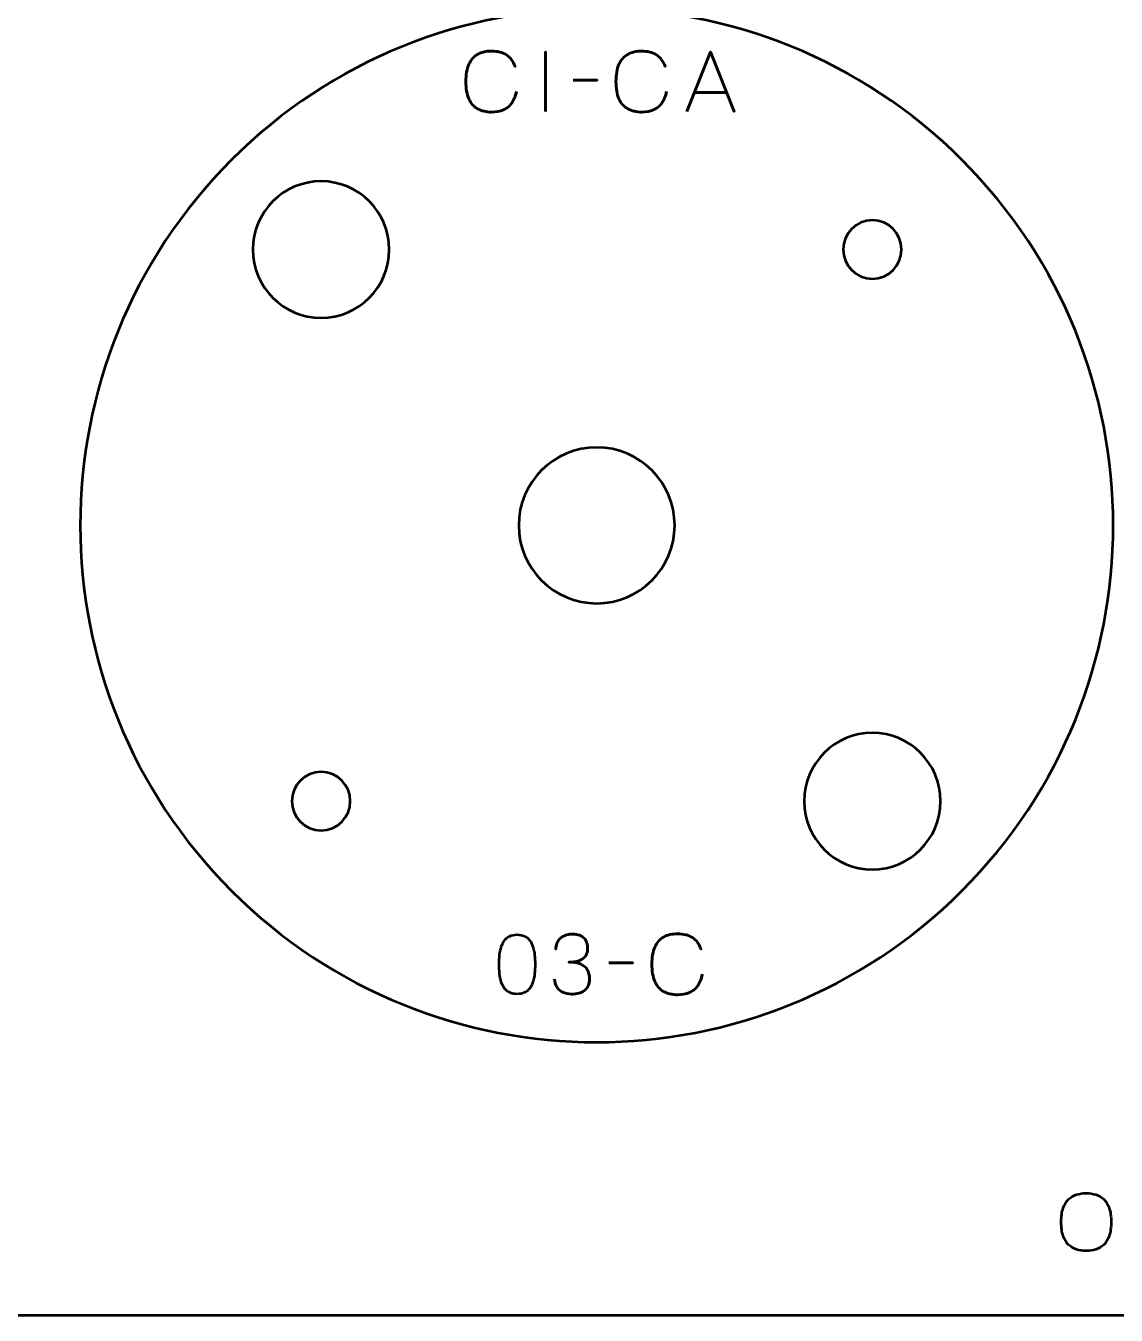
# Model space of a CAD drawing. Header units: centimetres. Extents: x -21 to 0, y -29.7 to 0.
# Drawn here: x -11.63 to -6.03, y -29.7 to -23.09 of the extents above; entities that cross this region are included whole.
import ezdxf

# ---------------------------------------------------------------- set-up
doc = ezdxf.new("R2010")
doc.units = ezdxf.units.CM
doc.header["$MEASUREMENT"] = 0
doc.layers.add('Layer 1', color=7, linetype='Continuous')

msp = doc.modelspace()

# ---------------------------------------------------------------- linework, layer by layer
at = {"layer": 'Layer 1', "color": 1, "lineweight": 53}
msp.add_open_spline([(-21.00003, -29.19995), (-21.00003, -29.19995), (-21.00003, -0.49992), (-21.00003, -0.49992), (-21.00003, -0.49992), (-21.00003, -0.22295), (-20.77694, 0.00004), (-20.49994, 0.00004), (-20.49994, 0.00004), (-20.49994, 0.00004), (-0.50008, 0.00004), (-0.50008, 0.00004), (-0.50008, 0.00004), (-0.22294, 0.00004), (0.00002, -0.22295), (0.00002, -0.49992), (0.00002, -0.49992), (0.00002, -0.49992), (0.00002, -29.19995), (0.00002, -29.19995), (0.00002, -29.19995), (0.00002, -29.47695), (-0.22294, -29.70004), (-0.50008, -29.70004), (-0.50008, -29.70004), (-0.50008, -29.70004), (-20.49994, -29.70004), (-20.49994, -29.70004), (-20.49994, -29.70004), (-20.77694, -29.70004), (-21.00003, -29.47695), (-21.00003, -29.19995)], degree=3, knots=[0, 0, 0, 0, 0.125, 0.125, 0.125, 0.125, 0.25, 0.25, 0.25, 0.25, 0.375, 0.375, 0.375, 0.375, 0.5, 0.5, 0.5, 0.5, 0.625, 0.625, 0.625, 0.625, 0.75, 0.75, 0.75, 0.75, 0.875, 0.875, 0.875, 0.875, 1, 1, 1, 1], dxfattribs=at)
at = {"layer": 'Layer 1', "color": 3, "lineweight": 53}
msp.add_open_spline([(-6.82613, -23.77621), (-5.79143, -24.81091), (-5.79143, -26.48915), (-6.82616, -27.52388), (-6.82616, -27.52388), (-7.86086, -28.55858), (-9.5391, -28.55858), (-10.5738, -27.52388), (-10.5738, -27.52388), (-11.60852, -26.48915), (-11.60852, -24.81091), (-10.57382, -23.77621), (-10.57382, -23.77621), (-9.5391, -22.74148), (-7.86086, -22.74148), (-6.82613, -23.77621)], degree=3, knots=[0, 0, 0, 0, 0.25, 0.25, 0.25, 0.25, 0.5, 0.5, 0.5, 0.5, 0.75, 0.75, 0.75, 0.75, 1, 1, 1, 1], dxfattribs=at)
at = {"layer": 'Layer 1', "color": 5, "lineweight": 53}
for points, knots in [([(-9.1122, -23.42491), (-9.11672, -23.44911), (-9.12462, -23.46908), (-9.1357, -23.48474), (-9.1357, -23.48474), (-9.14684, -23.50034), (-9.1611, -23.51191), (-9.17845, -23.51946), (-9.17845, -23.51946), (-9.19574, -23.52701), (-9.21606, -23.53082), (-9.2392, -23.53075), (-9.2392, -23.53075), (-9.26735, -23.53082), (-9.29127, -23.52538), (-9.31089, -23.51431), (-9.31089, -23.51431), (-9.3305, -23.5033), (-9.34546, -23.4863), (-9.35576, -23.46323), (-9.35576, -23.46323), (-9.36606, -23.44015), (-9.37121, -23.41059), (-9.37128, -23.37454), (-9.37128, -23.37454), (-9.37121, -23.33863), (-9.36606, -23.30913), (-9.35576, -23.28606), (-9.35576, -23.28606), (-9.34546, -23.26299), (-9.3305, -23.24592), (-9.31089, -23.23484), (-9.31089, -23.23484), (-9.29127, -23.22376), (-9.26735, -23.21826), (-9.2392, -23.21833), (-9.2392, -23.21833), (-9.20907, -23.21826), (-9.18382, -23.22468), (-9.1635, -23.23759), (-9.1635, -23.23759), (-9.14325, -23.2505), (-9.12836, -23.27047), (-9.11898, -23.29749), (-9.11898, -23.29749), (-9.12836, -23.27047), (-9.14325, -23.2505), (-9.1635, -23.23759), (-9.1635, -23.23759), (-9.18382, -23.22468), (-9.20907, -23.21826), (-9.2392, -23.21833), (-9.2392, -23.21833), (-9.26735, -23.21826), (-9.29127, -23.22376), (-9.31089, -23.23484), (-9.31089, -23.23484), (-9.3305, -23.24592), (-9.34546, -23.26299), (-9.35576, -23.28606), (-9.35576, -23.28606), (-9.36606, -23.30913), (-9.37121, -23.33863), (-9.37128, -23.37454), (-9.37128, -23.37454), (-9.37121, -23.41059), (-9.36606, -23.44015), (-9.35576, -23.46323), (-9.35576, -23.46323), (-9.34546, -23.4863), (-9.3305, -23.5033), (-9.31089, -23.51431), (-9.31089, -23.51431), (-9.29127, -23.52538), (-9.26735, -23.53082), (-9.2392, -23.53075), (-9.2392, -23.53075), (-9.21606, -23.53082), (-9.19574, -23.52701), (-9.17845, -23.51946), (-9.17845, -23.51946), (-9.1611, -23.51191), (-9.14684, -23.50034), (-9.1357, -23.48474), (-9.1357, -23.48474), (-9.12462, -23.46908), (-9.11672, -23.44911), (-9.1122, -23.42491)], [0, 0, 0, 0, 0.0454545, 0.0454545, 0.0454545, 0.0454545, 0.0909091, 0.0909091, 0.0909091, 0.0909091, 0.1363636, 0.1363636, 0.1363636, 0.1363636, 0.1818182, 0.1818182, 0.1818182, 0.1818182, 0.2272727, 0.2272727, 0.2272727, 0.2272727, 0.2727273, 0.2727273, 0.2727273, 0.2727273, 0.3181818, 0.3181818, 0.3181818, 0.3181818, 0.3636364, 0.3636364, 0.3636364, 0.3636364, 0.4090909, 0.4090909, 0.4090909, 0.4090909, 0.4545455, 0.4545455, 0.4545455, 0.4545455, 0.5, 0.5, 0.5, 0.5, 0.5454545, 0.5454545, 0.5454545, 0.5454545, 0.5909091, 0.5909091, 0.5909091, 0.5909091, 0.6363636, 0.6363636, 0.6363636, 0.6363636, 0.6818182, 0.6818182, 0.6818182, 0.6818182, 0.7272727, 0.7272727, 0.7272727, 0.7272727, 0.7727273, 0.7727273, 0.7727273, 0.7727273, 0.8181818, 0.8181818, 0.8181818, 0.8181818, 0.8636364, 0.8636364, 0.8636364, 0.8636364, 0.9090909, 0.9090909, 0.9090909, 0.9090909, 0.9545455, 0.9545455, 0.9545455, 0.9545455, 1, 1, 1, 1]), ([(-8.96234, -23.52736), (-8.96234, -23.52736), (-8.96234, -23.22214), (-8.96234, -23.22214), (-8.96234, -23.22214), (-8.96234, -23.22214), (-8.96234, -23.52736), (-8.96234, -23.52736)], [0, 0, 0, 0, 0.5, 0.5, 0.5, 0.5, 1, 1, 1, 1]), ([(-8.34216, -23.42491), (-8.34668, -23.44911), (-8.35458, -23.46908), (-8.36566, -23.48474), (-8.36566, -23.48474), (-8.3768, -23.50034), (-8.39106, -23.51191), (-8.40841, -23.51946), (-8.40841, -23.51946), (-8.4257, -23.52701), (-8.44602, -23.53082), (-8.46916, -23.53075), (-8.46916, -23.53075), (-8.49731, -23.53082), (-8.52123, -23.52538), (-8.54085, -23.51431), (-8.54085, -23.51431), (-8.56046, -23.5033), (-8.57542, -23.4863), (-8.58572, -23.46323), (-8.58572, -23.46323), (-8.59602, -23.44015), (-8.60117, -23.41059), (-8.60124, -23.37454), (-8.60124, -23.37454), (-8.60117, -23.33863), (-8.59602, -23.30913), (-8.58572, -23.28606), (-8.58572, -23.28606), (-8.57542, -23.26299), (-8.56046, -23.24592), (-8.54085, -23.23484), (-8.54085, -23.23484), (-8.52123, -23.22376), (-8.49731, -23.21826), (-8.46916, -23.21833), (-8.46916, -23.21833), (-8.43903, -23.21826), (-8.41378, -23.22468), (-8.39346, -23.23759), (-8.39346, -23.23759), (-8.37321, -23.2505), (-8.35832, -23.27047), (-8.34894, -23.29749), (-8.34894, -23.29749), (-8.35832, -23.27047), (-8.37321, -23.2505), (-8.39346, -23.23759), (-8.39346, -23.23759), (-8.41378, -23.22468), (-8.43903, -23.21826), (-8.46916, -23.21833), (-8.46916, -23.21833), (-8.49731, -23.21826), (-8.52123, -23.22376), (-8.54085, -23.23484), (-8.54085, -23.23484), (-8.56046, -23.24592), (-8.57542, -23.26299), (-8.58572, -23.28606), (-8.58572, -23.28606), (-8.59602, -23.30913), (-8.60117, -23.33863), (-8.60124, -23.37454), (-8.60124, -23.37454), (-8.60117, -23.41059), (-8.59602, -23.44015), (-8.58572, -23.46323), (-8.58572, -23.46323), (-8.57542, -23.4863), (-8.56046, -23.5033), (-8.54085, -23.51431), (-8.54085, -23.51431), (-8.52123, -23.52538), (-8.49731, -23.53082), (-8.46916, -23.53075), (-8.46916, -23.53075), (-8.44602, -23.53082), (-8.4257, -23.52701), (-8.40841, -23.51946), (-8.40841, -23.51946), (-8.39106, -23.51191), (-8.3768, -23.50034), (-8.36566, -23.48474), (-8.36566, -23.48474), (-8.35458, -23.46908), (-8.34668, -23.44911), (-8.34216, -23.42491)], [0, 0, 0, 0, 0.0454545, 0.0454545, 0.0454545, 0.0454545, 0.0909091, 0.0909091, 0.0909091, 0.0909091, 0.1363636, 0.1363636, 0.1363636, 0.1363636, 0.1818182, 0.1818182, 0.1818182, 0.1818182, 0.2272727, 0.2272727, 0.2272727, 0.2272727, 0.2727273, 0.2727273, 0.2727273, 0.2727273, 0.3181818, 0.3181818, 0.3181818, 0.3181818, 0.3636364, 0.3636364, 0.3636364, 0.3636364, 0.4090909, 0.4090909, 0.4090909, 0.4090909, 0.4545455, 0.4545455, 0.4545455, 0.4545455, 0.5, 0.5, 0.5, 0.5, 0.5454545, 0.5454545, 0.5454545, 0.5454545, 0.5909091, 0.5909091, 0.5909091, 0.5909091, 0.6363636, 0.6363636, 0.6363636, 0.6363636, 0.6818182, 0.6818182, 0.6818182, 0.6818182, 0.7272727, 0.7272727, 0.7272727, 0.7272727, 0.7727273, 0.7727273, 0.7727273, 0.7727273, 0.8181818, 0.8181818, 0.8181818, 0.8181818, 0.8636364, 0.8636364, 0.8636364, 0.8636364, 0.9090909, 0.9090909, 0.9090909, 0.9090909, 0.9545455, 0.9545455, 0.9545455, 0.9545455, 1, 1, 1, 1]), ([(-8.23802, -23.52736), (-8.23802, -23.52736), (-8.11695, -23.22214), (-8.11695, -23.22214), (-8.11695, -23.22214), (-8.11695, -23.22214), (-7.99545, -23.52736), (-7.99545, -23.52736), (-7.99545, -23.52736), (-7.99545, -23.52736), (-8.11695, -23.22214), (-8.11695, -23.22214), (-8.11695, -23.22214), (-8.11695, -23.22214), (-8.23802, -23.52736), (-8.23802, -23.52736)], [0, 0, 0, 0, 0.25, 0.25, 0.25, 0.25, 0.5, 0.5, 0.5, 0.5, 0.75, 0.75, 0.75, 0.75, 1, 1, 1, 1]), ([(-8.82137, -23.36776), (-8.82137, -23.36776), (-8.69818, -23.36776), (-8.69818, -23.36776), (-8.69818, -23.36776), (-8.69818, -23.36776), (-8.82137, -23.36776), (-8.82137, -23.36776)], [0, 0, 0, 0, 0.5, 0.5, 0.5, 0.5, 1, 1, 1, 1]), ([(-8.19992, -23.43126), (-8.19992, -23.43126), (-8.03398, -23.43126), (-8.03398, -23.43126), (-8.03398, -23.43126), (-8.03398, -23.43126), (-8.19992, -23.43126), (-8.19992, -23.43126)], [0, 0, 0, 0, 0.5, 0.5, 0.5, 0.5, 1, 1, 1, 1]), ([(-9.10831, -28.05346), (-9.0935, -28.05339), (-9.08073, -28.05078), (-9.07007, -28.0457), (-9.07007, -28.0457), (-9.05949, -28.04062), (-9.05067, -28.03335), (-9.04362, -28.02411), (-9.04362, -28.02411), (-9.03663, -28.0148), (-9.03113, -28.00379), (-9.02704, -27.99109), (-9.02704, -27.99109), (-9.02301, -27.97839), (-9.02012, -27.96449), (-9.0185, -27.94925), (-9.0185, -27.94925), (-9.0168, -27.93401), (-9.01596, -27.91799), (-9.01603, -27.90106), (-9.01603, -27.90106), (-9.01596, -27.8842), (-9.0168, -27.86818), (-9.0185, -27.85301), (-9.0185, -27.85301), (-9.02012, -27.83784), (-9.02301, -27.82387), (-9.02704, -27.81117), (-9.02704, -27.81117), (-9.03113, -27.79854), (-9.03663, -27.78754), (-9.04362, -27.77815), (-9.04362, -27.77815), (-9.05067, -27.76884), (-9.05949, -27.76157), (-9.07007, -27.75649), (-9.07007, -27.75649), (-9.08073, -27.75134), (-9.0935, -27.74873), (-9.10831, -27.74866), (-9.10831, -27.74866), (-9.12313, -27.74873), (-9.1359, -27.75134), (-9.14656, -27.75649), (-9.14656, -27.75649), (-9.15714, -27.76157), (-9.16596, -27.76884), (-9.17301, -27.77815), (-9.17301, -27.77815), (-9.18, -27.78754), (-9.1855, -27.79854), (-9.18959, -27.81117), (-9.18959, -27.81117), (-9.19362, -27.82387), (-9.19651, -27.83784), (-9.19813, -27.85301), (-9.19813, -27.85301), (-9.19982, -27.86818), (-9.20067, -27.8842), (-9.2006, -27.90106), (-9.2006, -27.90106), (-9.20067, -27.91799), (-9.19982, -27.93401), (-9.19813, -27.94925), (-9.19813, -27.94925), (-9.19651, -27.96449), (-9.19362, -27.97839), (-9.18959, -27.99109), (-9.18959, -27.99109), (-9.1855, -28.00379), (-9.18, -28.0148), (-9.17301, -28.02411), (-9.17301, -28.02411), (-9.16596, -28.03335), (-9.15714, -28.04062), (-9.14656, -28.0457), (-9.14656, -28.0457), (-9.1359, -28.05078), (-9.12313, -28.05339), (-9.10831, -28.05346)], [0, 0, 0, 0, 0.05, 0.05, 0.05, 0.05, 0.1, 0.1, 0.1, 0.1, 0.15, 0.15, 0.15, 0.15, 0.2, 0.2, 0.2, 0.2, 0.25, 0.25, 0.25, 0.25, 0.3, 0.3, 0.3, 0.3, 0.35, 0.35, 0.35, 0.35, 0.4, 0.4, 0.4, 0.4, 0.45, 0.45, 0.45, 0.45, 0.5, 0.5, 0.5, 0.5, 0.55, 0.55, 0.55, 0.55, 0.6, 0.6, 0.6, 0.6, 0.65, 0.65, 0.65, 0.65, 0.7, 0.7, 0.7, 0.7, 0.75, 0.75, 0.75, 0.75, 0.8, 0.8, 0.8, 0.8, 0.85, 0.85, 0.85, 0.85, 0.9, 0.9, 0.9, 0.9, 0.95, 0.95, 0.95, 0.95, 1, 1, 1, 1]), ([(-9.10831, -28.05346), (-9.0935, -28.05339), (-9.08073, -28.05078), (-9.07007, -28.0457), (-9.07007, -28.0457), (-9.05949, -28.04062), (-9.05067, -28.03335), (-9.04362, -28.02411), (-9.04362, -28.02411), (-9.03663, -28.0148), (-9.03113, -28.00379), (-9.02704, -27.99109), (-9.02704, -27.99109), (-9.02301, -27.97839), (-9.02012, -27.96449), (-9.0185, -27.94925), (-9.0185, -27.94925), (-9.0168, -27.93401), (-9.01596, -27.91799), (-9.01603, -27.90106), (-9.01603, -27.90106), (-9.01596, -27.8842), (-9.0168, -27.86818), (-9.0185, -27.85301), (-9.0185, -27.85301), (-9.02012, -27.83784), (-9.02301, -27.82387), (-9.02704, -27.81117), (-9.02704, -27.81117), (-9.03113, -27.79854), (-9.03663, -27.78754), (-9.04362, -27.77815), (-9.04362, -27.77815), (-9.05067, -27.76884), (-9.05949, -27.76157), (-9.07007, -27.75649), (-9.07007, -27.75649), (-9.08073, -27.75134), (-9.0935, -27.74873), (-9.10831, -27.74866), (-9.10831, -27.74866), (-9.12313, -27.74873), (-9.1359, -27.75134), (-9.14656, -27.75649), (-9.14656, -27.75649), (-9.15714, -27.76157), (-9.16596, -27.76884), (-9.17301, -27.77815), (-9.17301, -27.77815), (-9.18, -27.78754), (-9.1855, -27.79854), (-9.18959, -27.81117), (-9.18959, -27.81117), (-9.19362, -27.82387), (-9.19651, -27.83784), (-9.19813, -27.85301), (-9.19813, -27.85301), (-9.19982, -27.86818), (-9.20067, -27.8842), (-9.2006, -27.90106), (-9.2006, -27.90106), (-9.20067, -27.91799), (-9.19982, -27.93401), (-9.19813, -27.94925), (-9.19813, -27.94925), (-9.19651, -27.96449), (-9.19362, -27.97839), (-9.18959, -27.99109), (-9.18959, -27.99109), (-9.1855, -28.00379), (-9.18, -28.0148), (-9.17301, -28.02411), (-9.17301, -28.02411), (-9.16596, -28.03335), (-9.15714, -28.04062), (-9.14656, -28.0457), (-9.14656, -28.0457), (-9.1359, -28.05078), (-9.12313, -28.05339), (-9.10831, -28.05346)], [0, 0, 0, 0, 0.05, 0.05, 0.05, 0.05, 0.1, 0.1, 0.1, 0.1, 0.15, 0.15, 0.15, 0.15, 0.2, 0.2, 0.2, 0.2, 0.25, 0.25, 0.25, 0.25, 0.3, 0.3, 0.3, 0.3, 0.35, 0.35, 0.35, 0.35, 0.4, 0.4, 0.4, 0.4, 0.45, 0.45, 0.45, 0.45, 0.5, 0.5, 0.5, 0.5, 0.55, 0.55, 0.55, 0.55, 0.6, 0.6, 0.6, 0.6, 0.65, 0.65, 0.65, 0.65, 0.7, 0.7, 0.7, 0.7, 0.75, 0.75, 0.75, 0.75, 0.8, 0.8, 0.8, 0.8, 0.85, 0.85, 0.85, 0.85, 0.9, 0.9, 0.9, 0.9, 0.95, 0.95, 0.95, 0.95, 1, 1, 1, 1]), ([(-8.9157, -27.97684), (-8.91563, -27.99208), (-8.9121, -28.00534), (-8.90512, -28.01684), (-8.90512, -28.01684), (-8.89813, -28.02827), (-8.88818, -28.03723), (-8.8752, -28.04365), (-8.8752, -28.04365), (-8.86222, -28.05007), (-8.84663, -28.05332), (-8.82849, -28.05346), (-8.82849, -28.05346), (-8.81488, -28.05346), (-8.80253, -28.05205), (-8.79131, -28.04909), (-8.79131, -28.04909), (-8.78016, -28.04612), (-8.77057, -28.04154), (-8.76245, -28.03526), (-8.76245, -28.03526), (-8.75434, -28.02898), (-8.74813, -28.02086), (-8.74369, -28.01099), (-8.74369, -28.01099), (-8.73931, -28.00104), (-8.73713, -27.98911), (-8.73706, -27.97514), (-8.73706, -27.97514), (-8.73698, -27.95652), (-8.74079, -27.94078), (-8.74834, -27.92801), (-8.74834, -27.92801), (-8.75589, -27.91524), (-8.76761, -27.90565), (-8.78334, -27.89909), (-8.78334, -27.89909), (-8.79907, -27.89252), (-8.81925, -27.88921), (-8.84373, -27.88921), (-8.84373, -27.88921), (-8.82546, -27.88928), (-8.81015, -27.88759), (-8.79766, -27.88413), (-8.79766, -27.88413), (-8.78524, -27.88067), (-8.7753, -27.8758), (-8.76782, -27.86945), (-8.76782, -27.86945), (-8.76034, -27.86317), (-8.75491, -27.85569), (-8.75166, -27.84709), (-8.75166, -27.84709), (-8.74834, -27.83855), (-8.74672, -27.82917), (-8.74679, -27.81894), (-8.74679, -27.81894), (-8.74672, -27.8087), (-8.74813, -27.79925), (-8.75095, -27.7905), (-8.75095, -27.7905), (-8.75371, -27.78175), (-8.75822, -27.77406), (-8.76436, -27.7675), (-8.76436, -27.7675), (-8.7705, -27.76094), (-8.77861, -27.75579), (-8.78856, -27.75212), (-8.78856, -27.75212), (-8.79858, -27.74845), (-8.81079, -27.74662), (-8.82511, -27.74655), (-8.82511, -27.74655), (-8.83936, -27.74662), (-8.85185, -27.74873), (-8.86243, -27.75283), (-8.86243, -27.75283), (-8.87309, -27.75692), (-8.88183, -27.76249), (-8.88889, -27.76962), (-8.88889, -27.76962), (-8.89587, -27.77674), (-8.9011, -27.78486), (-8.90455, -27.79403), (-8.90455, -27.79403), (-8.90808, -27.8032), (-8.90977, -27.81294), (-8.90977, -27.82317), (-8.90977, -27.82317), (-8.90977, -27.81294), (-8.90808, -27.8032), (-8.90455, -27.79403), (-8.90455, -27.79403), (-8.9011, -27.78486), (-8.89587, -27.77674), (-8.88889, -27.76962), (-8.88889, -27.76962), (-8.88183, -27.76249), (-8.87309, -27.75692), (-8.86243, -27.75283), (-8.86243, -27.75283), (-8.85185, -27.74873), (-8.83936, -27.74662), (-8.82511, -27.74655), (-8.82511, -27.74655), (-8.81079, -27.74662), (-8.79858, -27.74845), (-8.78856, -27.75212), (-8.78856, -27.75212), (-8.77861, -27.75579), (-8.7705, -27.76094), (-8.76436, -27.7675), (-8.76436, -27.7675), (-8.75822, -27.77406), (-8.75371, -27.78175), (-8.75095, -27.7905), (-8.75095, -27.7905), (-8.74813, -27.79925), (-8.74672, -27.8087), (-8.74679, -27.81894), (-8.74679, -27.81894), (-8.74672, -27.82917), (-8.74834, -27.83855), (-8.75166, -27.84709), (-8.75166, -27.84709), (-8.75491, -27.85569), (-8.76034, -27.86317), (-8.76782, -27.86945), (-8.76782, -27.86945), (-8.7753, -27.8758), (-8.78524, -27.88067), (-8.79766, -27.88413), (-8.79766, -27.88413), (-8.81015, -27.88759), (-8.82546, -27.88928), (-8.84373, -27.88921), (-8.84373, -27.88921), (-8.81925, -27.88921), (-8.79907, -27.89252), (-8.78334, -27.89909), (-8.78334, -27.89909), (-8.76761, -27.90565), (-8.75589, -27.91524), (-8.74834, -27.92801), (-8.74834, -27.92801), (-8.74079, -27.94078), (-8.73698, -27.95652), (-8.73706, -27.97514), (-8.73706, -27.97514), (-8.73713, -27.98911), (-8.73931, -28.00104), (-8.74369, -28.01099), (-8.74369, -28.01099), (-8.74813, -28.02086), (-8.75434, -28.02898), (-8.76245, -28.03526), (-8.76245, -28.03526), (-8.77057, -28.04154), (-8.78016, -28.04612), (-8.79131, -28.04909), (-8.79131, -28.04909), (-8.80253, -28.05205), (-8.81488, -28.05346), (-8.82849, -28.05346), (-8.82849, -28.05346), (-8.84663, -28.05332), (-8.86222, -28.05007), (-8.8752, -28.04365), (-8.8752, -28.04365), (-8.88818, -28.03723), (-8.89813, -28.02827), (-8.90512, -28.01684), (-8.90512, -28.01684), (-8.9121, -28.00534), (-8.91563, -27.99208), (-8.9157, -27.97684)], [0, 0, 0, 0, 0.0227273, 0.0227273, 0.0227273, 0.0227273, 0.0454545, 0.0454545, 0.0454545, 0.0454545, 0.0681818, 0.0681818, 0.0681818, 0.0681818, 0.0909091, 0.0909091, 0.0909091, 0.0909091, 0.1136364, 0.1136364, 0.1136364, 0.1136364, 0.1363636, 0.1363636, 0.1363636, 0.1363636, 0.1590909, 0.1590909, 0.1590909, 0.1590909, 0.1818182, 0.1818182, 0.1818182, 0.1818182, 0.2045455, 0.2045455, 0.2045455, 0.2045455, 0.2272727, 0.2272727, 0.2272727, 0.2272727, 0.25, 0.25, 0.25, 0.25, 0.2727273, 0.2727273, 0.2727273, 0.2727273, 0.2954545, 0.2954545, 0.2954545, 0.2954545, 0.3181818, 0.3181818, 0.3181818, 0.3181818, 0.3409091, 0.3409091, 0.3409091, 0.3409091, 0.3636364, 0.3636364, 0.3636364, 0.3636364, 0.3863636, 0.3863636, 0.3863636, 0.3863636, 0.4090909, 0.4090909, 0.4090909, 0.4090909, 0.4318182, 0.4318182, 0.4318182, 0.4318182, 0.4545455, 0.4545455, 0.4545455, 0.4545455, 0.4772727, 0.4772727, 0.4772727, 0.4772727, 0.5, 0.5, 0.5, 0.5, 0.5227273, 0.5227273, 0.5227273, 0.5227273, 0.5454545, 0.5454545, 0.5454545, 0.5454545, 0.5681818, 0.5681818, 0.5681818, 0.5681818, 0.5909091, 0.5909091, 0.5909091, 0.5909091, 0.6136364, 0.6136364, 0.6136364, 0.6136364, 0.6363636, 0.6363636, 0.6363636, 0.6363636, 0.6590909, 0.6590909, 0.6590909, 0.6590909, 0.6818182, 0.6818182, 0.6818182, 0.6818182, 0.7045455, 0.7045455, 0.7045455, 0.7045455, 0.7272727, 0.7272727, 0.7272727, 0.7272727, 0.75, 0.75, 0.75, 0.75, 0.7727273, 0.7727273, 0.7727273, 0.7727273, 0.7954545, 0.7954545, 0.7954545, 0.7954545, 0.8181818, 0.8181818, 0.8181818, 0.8181818, 0.8409091, 0.8409091, 0.8409091, 0.8409091, 0.8636364, 0.8636364, 0.8636364, 0.8636364, 0.8863636, 0.8863636, 0.8863636, 0.8863636, 0.9090909, 0.9090909, 0.9090909, 0.9090909, 0.9318182, 0.9318182, 0.9318182, 0.9318182, 0.9545455, 0.9545455, 0.9545455, 0.9545455, 0.9772727, 0.9772727, 0.9772727, 0.9772727, 1, 1, 1, 1]), ([(-8.15794, -27.95101), (-8.16246, -27.97521), (-8.17036, -27.99518), (-8.18144, -28.01084), (-8.18144, -28.01084), (-8.19258, -28.02644), (-8.20684, -28.03801), (-8.22419, -28.04556), (-8.22419, -28.04556), (-8.24148, -28.05311), (-8.2618, -28.05692), (-8.28494, -28.05685), (-8.28494, -28.05685), (-8.31309, -28.05692), (-8.33701, -28.05148), (-8.35663, -28.04041), (-8.35663, -28.04041), (-8.37624, -28.0294), (-8.3912, -28.0124), (-8.4015, -27.98933), (-8.4015, -27.98933), (-8.4118, -27.96625), (-8.41695, -27.93669), (-8.41702, -27.90064), (-8.41702, -27.90064), (-8.41695, -27.86473), (-8.4118, -27.83523), (-8.4015, -27.81216), (-8.4015, -27.81216), (-8.3912, -27.78909), (-8.37624, -27.77202), (-8.35663, -27.76094), (-8.35663, -27.76094), (-8.33701, -27.74986), (-8.31309, -27.74436), (-8.28494, -27.74443), (-8.28494, -27.74443), (-8.25481, -27.74436), (-8.22956, -27.75078), (-8.20924, -27.76369), (-8.20924, -27.76369), (-8.18899, -27.7766), (-8.1741, -27.79657), (-8.16472, -27.82359), (-8.16472, -27.82359), (-8.1741, -27.79657), (-8.18899, -27.7766), (-8.20924, -27.76369), (-8.20924, -27.76369), (-8.22956, -27.75078), (-8.25481, -27.74436), (-8.28494, -27.74443), (-8.28494, -27.74443), (-8.31309, -27.74436), (-8.33701, -27.74986), (-8.35663, -27.76094), (-8.35663, -27.76094), (-8.37624, -27.77202), (-8.3912, -27.78909), (-8.4015, -27.81216), (-8.4015, -27.81216), (-8.4118, -27.83523), (-8.41695, -27.86473), (-8.41702, -27.90064), (-8.41702, -27.90064), (-8.41695, -27.93669), (-8.4118, -27.96625), (-8.4015, -27.98933), (-8.4015, -27.98933), (-8.3912, -28.0124), (-8.37624, -28.0294), (-8.35663, -28.04041), (-8.35663, -28.04041), (-8.33701, -28.05148), (-8.31309, -28.05692), (-8.28494, -28.05685), (-8.28494, -28.05685), (-8.2618, -28.05692), (-8.24148, -28.05311), (-8.22419, -28.04556), (-8.22419, -28.04556), (-8.20684, -28.03801), (-8.19258, -28.02644), (-8.18144, -28.01084), (-8.18144, -28.01084), (-8.17036, -27.99518), (-8.16246, -27.97521), (-8.15794, -27.95101)], [0, 0, 0, 0, 0.0454545, 0.0454545, 0.0454545, 0.0454545, 0.0909091, 0.0909091, 0.0909091, 0.0909091, 0.1363636, 0.1363636, 0.1363636, 0.1363636, 0.1818182, 0.1818182, 0.1818182, 0.1818182, 0.2272727, 0.2272727, 0.2272727, 0.2272727, 0.2727273, 0.2727273, 0.2727273, 0.2727273, 0.3181818, 0.3181818, 0.3181818, 0.3181818, 0.3636364, 0.3636364, 0.3636364, 0.3636364, 0.4090909, 0.4090909, 0.4090909, 0.4090909, 0.4545455, 0.4545455, 0.4545455, 0.4545455, 0.5, 0.5, 0.5, 0.5, 0.5454545, 0.5454545, 0.5454545, 0.5454545, 0.5909091, 0.5909091, 0.5909091, 0.5909091, 0.6363636, 0.6363636, 0.6363636, 0.6363636, 0.6818182, 0.6818182, 0.6818182, 0.6818182, 0.7272727, 0.7272727, 0.7272727, 0.7272727, 0.7727273, 0.7727273, 0.7727273, 0.7727273, 0.8181818, 0.8181818, 0.8181818, 0.8181818, 0.8636364, 0.8636364, 0.8636364, 0.8636364, 0.9090909, 0.9090909, 0.9090909, 0.9090909, 0.9545455, 0.9545455, 0.9545455, 0.9545455, 1, 1, 1, 1]), ([(-8.63715, -27.89386), (-8.63715, -27.89386), (-8.51396, -27.89386), (-8.51396, -27.89386), (-8.51396, -27.89386), (-8.51396, -27.89386), (-8.63715, -27.89386), (-8.63715, -27.89386)], [0, 0, 0, 0, 0.5, 0.5, 0.5, 0.5, 1, 1, 1, 1]), ([(-6.18869, -29.36992), (-6.17091, -29.37001), (-6.15436, -29.36776), (-6.13893, -29.36296), (-6.13893, -29.36296), (-6.1235, -29.35816), (-6.10986, -29.35016), (-6.09819, -29.33897), (-6.09819, -29.33897), (-6.08643, -29.32778), (-6.07731, -29.31263), (-6.07063, -29.29344), (-6.07063, -29.29344), (-6.06405, -29.27434), (-6.06066, -29.25054), (-6.06056, -29.22204), (-6.06056, -29.22204), (-6.06066, -29.19363), (-6.06405, -29.16992), (-6.07063, -29.15092), (-6.07063, -29.15092), (-6.07731, -29.13191), (-6.08643, -29.11677), (-6.09819, -29.10557), (-6.09819, -29.10557), (-6.10986, -29.09447), (-6.1235, -29.08648), (-6.13893, -29.08168), (-6.13893, -29.08168), (-6.15436, -29.07688), (-6.17091, -29.07462), (-6.18869, -29.07472), (-6.18869, -29.07472), (-6.20628, -29.07462), (-6.22284, -29.07688), (-6.23827, -29.08168), (-6.23827, -29.08168), (-6.2537, -29.08648), (-6.26724, -29.09447), (-6.279, -29.10557), (-6.279, -29.10557), (-6.29076, -29.11677), (-6.29998, -29.13191), (-6.30666, -29.15092), (-6.30666, -29.15092), (-6.31334, -29.16992), (-6.31673, -29.19363), (-6.31682, -29.22204), (-6.31682, -29.22204), (-6.31673, -29.25054), (-6.31334, -29.27434), (-6.30666, -29.29344), (-6.30666, -29.29344), (-6.29998, -29.31263), (-6.29076, -29.32778), (-6.279, -29.33897), (-6.279, -29.33897), (-6.26724, -29.35016), (-6.2537, -29.35816), (-6.23827, -29.36296), (-6.23827, -29.36296), (-6.22284, -29.36776), (-6.20628, -29.37001), (-6.18869, -29.36992)], [0, 0, 0, 0, 0.0625, 0.0625, 0.0625, 0.0625, 0.125, 0.125, 0.125, 0.125, 0.1875, 0.1875, 0.1875, 0.1875, 0.25, 0.25, 0.25, 0.25, 0.3125, 0.3125, 0.3125, 0.3125, 0.375, 0.375, 0.375, 0.375, 0.4375, 0.4375, 0.4375, 0.4375, 0.5, 0.5, 0.5, 0.5, 0.5625, 0.5625, 0.5625, 0.5625, 0.625, 0.625, 0.625, 0.625, 0.6875, 0.6875, 0.6875, 0.6875, 0.75, 0.75, 0.75, 0.75, 0.8125, 0.8125, 0.8125, 0.8125, 0.875, 0.875, 0.875, 0.875, 0.9375, 0.9375, 0.9375, 0.9375, 1, 1, 1, 1]), ([(-6.18869, -29.36992), (-6.17091, -29.37001), (-6.15436, -29.36776), (-6.13893, -29.36296), (-6.13893, -29.36296), (-6.1235, -29.35816), (-6.10986, -29.35016), (-6.09819, -29.33897), (-6.09819, -29.33897), (-6.08643, -29.32778), (-6.07731, -29.31263), (-6.07063, -29.29344), (-6.07063, -29.29344), (-6.06405, -29.27434), (-6.06066, -29.25054), (-6.06056, -29.22204), (-6.06056, -29.22204), (-6.06066, -29.19363), (-6.06405, -29.16992), (-6.07063, -29.15092), (-6.07063, -29.15092), (-6.07731, -29.13191), (-6.08643, -29.11677), (-6.09819, -29.10557), (-6.09819, -29.10557), (-6.10986, -29.09447), (-6.1235, -29.08648), (-6.13893, -29.08168), (-6.13893, -29.08168), (-6.15436, -29.07688), (-6.17091, -29.07462), (-6.18869, -29.07472), (-6.18869, -29.07472), (-6.20628, -29.07462), (-6.22284, -29.07688), (-6.23827, -29.08168), (-6.23827, -29.08168), (-6.2537, -29.08648), (-6.26724, -29.09447), (-6.279, -29.10557), (-6.279, -29.10557), (-6.29076, -29.11677), (-6.29998, -29.13191), (-6.30666, -29.15092), (-6.30666, -29.15092), (-6.31334, -29.16992), (-6.31673, -29.19363), (-6.31682, -29.22204), (-6.31682, -29.22204), (-6.31673, -29.25054), (-6.31334, -29.27434), (-6.30666, -29.29344), (-6.30666, -29.29344), (-6.29998, -29.31263), (-6.29076, -29.32778), (-6.279, -29.33897), (-6.279, -29.33897), (-6.26724, -29.35016), (-6.2537, -29.35816), (-6.23827, -29.36296), (-6.23827, -29.36296), (-6.22284, -29.36776), (-6.20628, -29.37001), (-6.18869, -29.36992)], [0, 0, 0, 0, 0.0625, 0.0625, 0.0625, 0.0625, 0.125, 0.125, 0.125, 0.125, 0.1875, 0.1875, 0.1875, 0.1875, 0.25, 0.25, 0.25, 0.25, 0.3125, 0.3125, 0.3125, 0.3125, 0.375, 0.375, 0.375, 0.375, 0.4375, 0.4375, 0.4375, 0.4375, 0.5, 0.5, 0.5, 0.5, 0.5625, 0.5625, 0.5625, 0.5625, 0.625, 0.625, 0.625, 0.625, 0.6875, 0.6875, 0.6875, 0.6875, 0.75, 0.75, 0.75, 0.75, 0.8125, 0.8125, 0.8125, 0.8125, 0.875, 0.875, 0.875, 0.875, 0.9375, 0.9375, 0.9375, 0.9375, 1, 1, 1, 1])]:
    msp.add_open_spline(points, degree=3, knots=knots, dxfattribs=at)
at = {"layer": 'Layer 1', "lineweight": 53}
for points in [[(-10.11419, -23.8858), (-9.92092, -23.8858), (-9.76418, -24.04254), (-9.76418, -24.23582), (-9.76418, -24.23582), (-9.76418, -24.42909), (-9.92092, -24.58583), (-10.11419, -24.58583), (-10.11419, -24.58583), (-10.30747, -24.58583), (-10.46421, -24.42909), (-10.46421, -24.23582), (-10.46421, -24.23582), (-10.46421, -24.04254), (-10.30747, -23.8858), (-10.11419, -23.8858)], [(-10.11419, -23.8858), (-9.92092, -23.8858), (-9.76418, -24.04254), (-9.76418, -24.23582), (-9.76418, -24.23582), (-9.76418, -24.42909), (-9.92092, -24.58583), (-10.11419, -24.58583), (-10.11419, -24.58583), (-10.30747, -24.58583), (-10.46421, -24.42909), (-10.46421, -24.23582), (-10.46421, -24.23582), (-10.46421, -24.04254), (-10.30747, -23.8858), (-10.11419, -23.8858)], [(-7.28576, -24.08582), (-7.20293, -24.08582), (-7.13576, -24.15299), (-7.13576, -24.23582), (-7.13576, -24.23582), (-7.13576, -24.31865), (-7.20293, -24.38582), (-7.28576, -24.38582), (-7.28576, -24.38582), (-7.36859, -24.38582), (-7.43576, -24.31865), (-7.43576, -24.23582), (-7.43576, -24.23582), (-7.43576, -24.15299), (-7.36859, -24.08582), (-7.28576, -24.08582)], [(-8.69998, -25.25001), (-8.4791, -25.25001), (-8.29997, -25.42914), (-8.29997, -25.65001), (-8.29997, -25.65001), (-8.29997, -25.87089), (-8.4791, -26.05002), (-8.69998, -26.05002), (-8.69998, -26.05002), (-8.92086, -26.05002), (-9.09998, -25.87089), (-9.09998, -25.65001), (-9.09998, -25.65001), (-9.09998, -25.42914), (-8.92086, -25.25001), (-8.69998, -25.25001)], [(-7.28577, -26.71423), (-7.09249, -26.71423), (-6.93575, -26.87097), (-6.93575, -27.06424), (-6.93575, -27.06424), (-6.93575, -27.25752), (-7.09249, -27.41426), (-7.28577, -27.41426), (-7.28577, -27.41426), (-7.47904, -27.41426), (-7.63578, -27.25752), (-7.63578, -27.06424), (-7.63578, -27.06424), (-7.63578, -26.87097), (-7.47904, -26.71423), (-7.28577, -26.71423)], [(-10.11419, -26.91424), (-10.03136, -26.91424), (-9.96419, -26.98141), (-9.96419, -27.06424), (-9.96419, -27.06424), (-9.96419, -27.14707), (-10.03136, -27.21424), (-10.11419, -27.21424), (-10.11419, -27.21424), (-10.19702, -27.21424), (-10.26419, -27.14707), (-10.26419, -27.06424), (-10.26419, -27.06424), (-10.26419, -26.98141), (-10.19702, -26.91424), (-10.11419, -26.91424)]]:
    msp.add_open_spline(points, degree=3, knots=[0, 0, 0, 0, 0.25, 0.25, 0.25, 0.25, 0.5, 0.5, 0.5, 0.5, 0.75, 0.75, 0.75, 0.75, 1, 1, 1, 1], dxfattribs=at)

doc.saveas('drawing.dxf')
